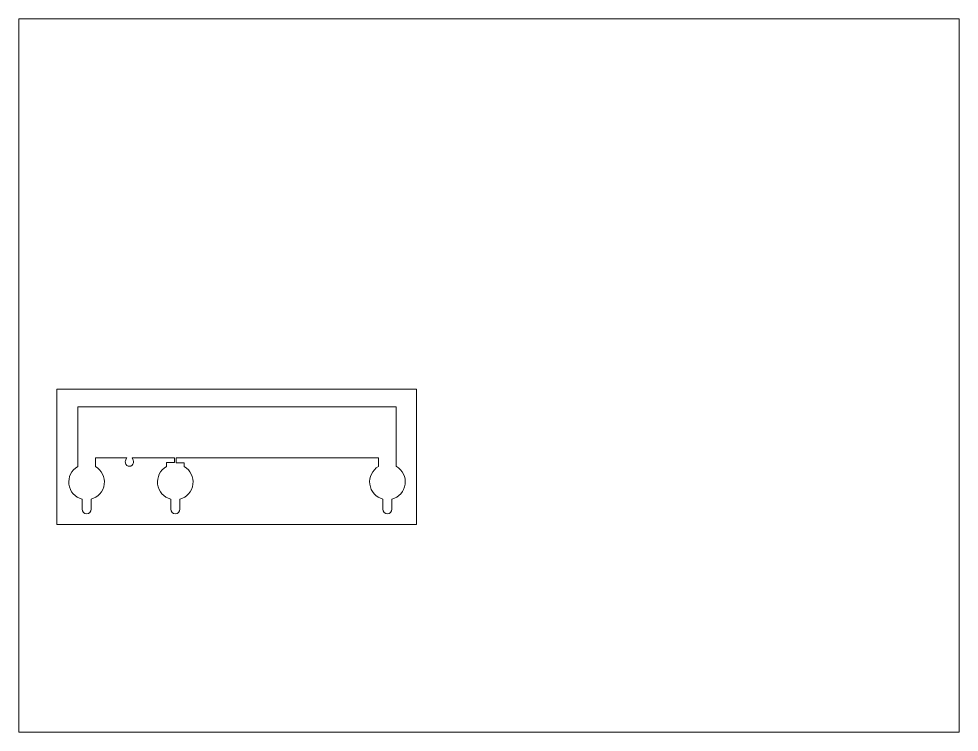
# Paper-space layout 'Layout1' of a CAD drawing. Header units: millimetres. Extents: x 26 to 231, y 20 to 176.
# The model-space entities are those that its viewports show. They can reach past a viewport. Long polylines and large blocks are cut down to what shows.
import ezdxf

# ---------------------------------------------------------------- set-up
doc = ezdxf.new("R2010")
doc.units = ezdxf.units.MM

msp = doc.modelspace()

# ---------------------------------------------------------------- linework, layer by layer
at = {"color": 1, "lineweight": 5}
for p, q in [((5.32, 5.68), (5.32, 26.87)), ((5.32, 26.87), (61.62, 26.87)), ((61.62, 5.68), (61.62, 26.87)), ((8.59, 24.09), (8.57, 14.74)), ((58.48, 24.09), (8.59, 24.09)), ((58.48, 16.09), (58.48, 24.09)), ((11.36, 14.74), (11.36, 16.08)), ((11.36, 16.08), (16.24, 16.08)), ((16.24, 16.08), (16.08, 15.72)), ((17.1, 16.08), (17.25, 15.72)), ((17.1, 16.08), (21.98, 16.08)), ((22.46, 14.74), (22.46, 15.36)), ((25.25, 14.74), (25.25, 15.34)), ((25.73, 16.09), (55.69, 16.09)), ((55.69, 16.09), (55.69, 14.74)), ((58.48, 14.74), (58.48, 16.09)), ((9.25, 8.05), (9.25, 9.62)), ((10.67, 8.05), (10.67, 9.62)), ((23.15, 8.05), (23.15, 9.62)), ((24.57, 8.05), (24.57, 9.62)), ((56.38, 8.05), (56.38, 9.63)), ((57.8, 8.05), (57.8, 9.63)), ((61.62, 5.68), (5.32, 5.68))]:
    msp.add_line(p, q, dxfattribs=at)
for points in [[(21.98, 16.08), (23.73, 16.08), (23.73, 15.36), (22.46, 15.36)], [(25.73, 16.09), (23.98, 16.09), (23.98, 15.34), (25.25, 15.34)]]:
    msp.add_lwpolyline(points, dxfattribs=at)
for centre, radius, start, end in [((9.96, 12.32), 2.79, 120, 255.2399), ((9.96, 12.32), 2.79, 284.7601, 60), ((16.67, 15.43), 0.648, 153.9557, 26.7353), ((23.86, 12.32), 2.79, 120, 255.2399), ((23.86, 12.32), 2.79, 284.7601, 60), ((57.09, 12.33), 2.79, 120, 255.2399), ((57.09, 12.33), 2.79, 284.7601, 60), ((9.96, 8.05), 0.711, 180, 0), ((23.86, 8.05), 0.711, 180, 0), ((57.09, 8.05), 0.711, 180, 0)]:
    msp.add_arc(centre, radius, start, end, dxfattribs=at)

psp = doc.layouts.get("Layout1")

# ---------------------------------------------------------------- viewports
at = {"layer": '0', "view_target_point": (19.65, 27.12)}
psp.add_viewport(center=(128.5, 97.5), size=(205.6, 156), view_center_point=(53.35, 1.88), view_height=111.7747, dxfattribs=at)

doc.saveas('drawing.dxf')
